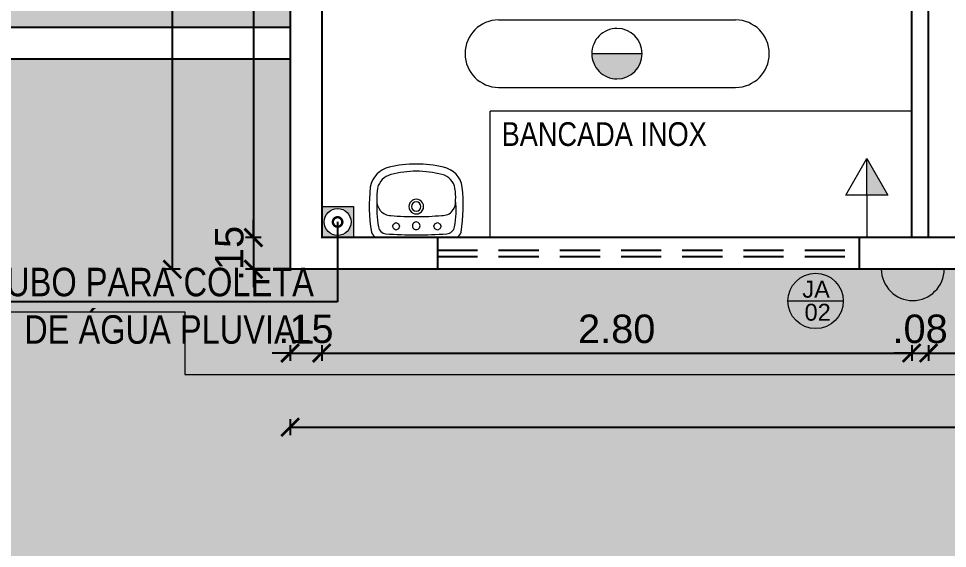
# Model space of a CAD drawing. Header units: inches. Extents: x 44782 to 44933, y 6798 to 6838.
# Drawn here: x 44792.527 to 44796.935, y 6813.56 to 6816.073 of the extents above; entities that cross this region are included whole.
import ezdxf
from ezdxf import colors
from ezdxf.entities.mleader import LeaderData, LeaderLine
from ezdxf.math import Vec2, Vec3

# ---------------------------------------------------------------- set-up
doc = ezdxf.new("R2010")
doc.units = ezdxf.units.IN
doc.header["$MEASUREMENT"] = 0
doc.linetypes.add('HIDDEN', pattern=[9.525, 6.35, -3.175])
doc.layers.get('Defpoints').update_dxf_attribs({"color": 250})
for name, color, linetype, lineweight in [('at_Entity', 7, 'Continuous', 9), ('at_Text', 7, 'Continuous', 9), ('at_Text @ 75', 7, 'Continuous', 9)]:
    doc.layers.add(name, color=color, linetype=linetype, lineweight=lineweight)
for name, color, linetype in [('BASCULANTE', 1, 'Continuous'), ('COTAS', 7, 'Continuous'), ('H. PAVER CINZA 1', 252, 'Continuous'), ('LAMPADAS', 5, 'Continuous'), ('Layout_Equipamentos', 7, 'Continuous'), ('PAREDE', 4, 'Continuous'), ('PAREDES', 4, 'Continuous'), ('TEXTO01', 7, 'Continuous'), ('TUBO DE COLETA', 7, 'Continuous')]:
    doc.layers.add(name, color=color, linetype=linetype)
doc.layers.add('TOMADAS', color=150, linetype='Continuous', true_color=0x007fff)
doc.styles.add('0.15 - Texto Mínimo', font='ARIALN.TTF', dxfattribs={"height": 0.0015})
doc.styles.add('ARIAL', font='ARIALN.TTF', dxfattribs={"height": 0.18})
doc.styles.add('Fonte 02', font='ARIALUNI.TTF')
doc.styles.add('TEXTO1', font='swissko.ttf', dxfattribs={"width": 0.6, "height": 0.1})
doc.dimstyles.new('Esc 1-75', dxfattribs={"dimscale": 0.75, "dimtxt": 0.18, "dimasz": 0.1125, "dimexe": 0.05, "dimexo": 0.05, "dimgap": 0.06, "dimtad": 1, "dimzin": 4, "dimdsep": 46, "dimtxsty": 'Fonte 02', "dimblk": 'ARCHTICK', "dimcen": 0, "dimclrd": 250, "dimclre": 250, "dimadec": 0, "dimazin": 1, "dimtfac": 1, "dimtix": 1, "dimtmove": 1, "dimatfit": 3, "dimldrblk": 'ARCHTICK', "dimfxl": 0, "dimarcsym": 0})

# ---------------------------------------------------------------- blocks, each defined once
blk = doc.blocks.new('A$C2B7D2525')
at = {"layer": 'at_Entity', "true_color": 0x007fff}
h = blk.add_hatch(color=150, dxfattribs=at)
h.dxf.hatch_style = 1
h.paths.add_polyline_path([(0.723, 0.2795, 0.414214), (0.6034, 0.1599, 0.002212), (0.6034, 0.1588), (0.8427, 0.1588, 0.002212), (0.8427, 0.1599, 0.414214)])
at = {"layer": 'at_Entity', "color": 150, "true_color": 0x007fff}
for p, q in [((1.2852, 0.3197), (0.1609, 0.3197)), ((0.7241, 0.1588), (0.6034, 0.1588)), ((0.8427, 0.1588), (0.6034, 0.1588)), ((0.8427, 0.1588), (0.7241, 0.1588)), ((0.8427, 0.1588), (0.7241, 0.1588)), ((1.2852, 0), (0.1609, 0))]:
    blk.add_line(p, q, dxfattribs=at)
for centre, radius, start, end in [((0.1599, 0.1599), 0.1599, 90, 180), ((1.2841, 0.1599), 0.1599, 0.0027, 90), ((0.723, 0.1599), 0.1196, 90, 180), ((0.723, 0.1599), 0.1196, 360, 90), ((0.1599, 0.1599), 0.1599, 180, 270), ((0.723, 0.1599), 0.1196, 180, 270), ((0.723, 0.1599), 0.1196, 270, 0), ((1.2841, 0.1599), 0.1599, 270.0054, 0.0027)]:
    blk.add_arc(centre, radius, start, end, dxfattribs=at)
blk = doc.blocks.new('A$C3E1E0E25')
at = {"linetype": 'HIDDEN'}
h = blk.add_hatch(color=7, dxfattribs=at)
h.dxf.hatch_style = 1
h.paths.add_polyline_path([(0.1503, 0.1482), (0, 0.1482), (0, 0), (0.1503, 0)])
h.paths.add_polyline_path([(0.0116, 0.0741, -1), (0.1388, 0.0741, -1)], flags=16)
at = {"layer": 'at_Entity'}
blk.add_lwpolyline([(0, 0.1482), (0.1503, 0.1482), (0.1503, 0), (0, 0)], close=True, dxfattribs=at)
blk.add_circle((0.0752, 0.0741), 0.0636, dxfattribs=at)
blk = doc.blocks.new('_DotSmall')
at = {"color": 0, "linetype": 'ByBlock', "const_width": 0.5}
blk.add_lwpolyline([(-0.0625, 0, 1), (0.0625, 0, 1)], format="xyb", close=True, dxfattribs=at)
blk = doc.blocks.new('A$C1ECA369E')
at = {"layer": 'at_Entity', "true_color": 0x007fff}
h = blk.add_hatch(color=150, dxfattribs=at)
h.dxf.hatch_style = 1
h.paths.add_polyline_path([(0.1736, 0), (0.1736, 0.0995), (0, 0.0995)])
at = {"layer": 'at_Entity', "color": 150, "true_color": 0x007fff}
for p, q in [((0.1736, 0.199), (0, 0.0995)), ((0.1736, 0), (0.1736, 0.199)), ((0, 0.0995), (0.1736, 0)), ((0.1736, 0.0995), (0, 0.0995)), ((0.1736, 0.0995), (0.3748, 0.0995))]:
    blk.add_line(p, q, dxfattribs=at)
blk = doc.blocks.new('new block12')
at = {"layer": 'at_Entity', "color": 0}
for p, q in [((-0.1143, 0.055), (-0.1079, 0.0656)), ((-0.1079, 0.0423), (-0.1143, 0.055)), ((-0.1079, 0.0656), (-0.0973, 0.0719)), ((-0.0973, 0.0719), (-0.0846, 0.0656)), ((-0.0846, 0.0656), (-0.0804, 0.055)), ((-0.0804, 0.055), (-0.0846, 0.0423)), ((0.0825, 0.055), (0.0868, 0.0656)), ((0.0868, 0.0423), (0.0825, 0.055)), ((0.0868, 0.0656), (0.0995, 0.0719)), ((0.0995, 0.0719), (0.11, 0.0656)), ((0.11, 0.0656), (0.1164, 0.055)), ((0.1164, 0.055), (0.11, 0.0423)), ((-0.1904, 0), (0, 0)), ((-0.0973, 0.036), (-0.1079, 0.0423)), ((-0.0846, 0.0423), (-0.0973, 0.036)), ((-0.0635, 0), (0.1248, 0)), ((0, 0), (0.1926, 0)), ((0.0995, 0.036), (0.0868, 0.0423)), ((0.11, 0.0423), (0.0995, 0.036))]:
    blk.add_line(p, q, dxfattribs=at)
for centre, radius, start, end in [((-0.1037, 0.2192), 0.1175, 102.514, 169.9443), ((-0.0119, -0.1249), 0.4735, 88.698, 104.4219), ((0.0138, -0.2613), 0.5766, 91.3524, 103.5038), ((0.0099, -0.1255), 0.4741, 75.6368, 91.3415), ((-0.0133, -0.2572), 0.5725, 76.4579, 88.6966), ((0.1075, 0.2249), 0.1107, 7.7196, 79.5925), ((-0.1021, 0.2163), 0.0847, 102.9461, 167.2809), ((0.1052, 0.222), 0.0784, 8.4194, 78.3837), ((0.5296, 0.1532), 0.7539, 173.4134, 189.6929), ((0.1228, 0.188), 0.311, 171.3221, 181.8265), ((-0.1329, 0.1882), 0.3189, 357.9946, 8.1696), ((-0.5309, 0.1535), 0.7531, 350.2791, 6.5765), ((0.4249, 0.1494), 0.6136, 177.3231, 189.2415), ((-0.1166, 0.1739), 0.0716, 176.6025, 219.5997), ((-0.0011, 0.1471), 0.0349, 90, 149.9929), ((-0.0011, 0.1471), 0.0349, 29.9968, 89.9993), ((0.1078, 0.1732), 0.0781, 324.6525, 2.8394), ((-0.2623, 0.1317), 0.4504, 349.782, 5.7972), ((-0.0011, 0.1471), 0.0349, 150.0032, 209.9968), ((-0.0011, 0.1471), 0.0222, 90, 180), ((-0.0011, 0.1471), 0.0222, 180, 270), ((-0.0011, 0.1471), 0.0222, 360, 90), ((-0.0011, 0.1471), 0.0222, 270.0097, 360), ((-0.0011, 0.1471), 0.0349, 330.0032, 29.9968), ((-0.1209, 0.1714), 0.0667, 220.3438, 269.4487), ((0.0021, 1.5743), 1.4748, 265.1896, 269.9391), ((-0.0011, 0.1471), 0.0349, 209.9968, 269.9993), ((-0.0011, 0.1471), 0.0349, 270, 329.9929), ((-0.001, 1.4521), 1.3526, 270.0208, 275.0951), ((0.1226, 0.1679), 0.0631, 266.7732, 320.7547), ((-0.1427, 0.0567), 0.0385, 188.7558, 265.6127), ((-0.0011, 0.0561), 0.018, 150.0128, 209.9872), ((-0.0011, 0.0561), 0.018, 90, 150.0398), ((-0.0011, 0.0561), 0.018, 210.0191, 270.0367), ((-0.001, 0.0561), 0.018, 30.0191, 90.0367), ((-0.0011, 0.0561), 0.018, 270, 330.0398), ((-0.0011, 0.0561), 0.018, 330.0128, 29.9872), ((0.1414, 0.0585), 0.0402, 273.114, 350.3928), ((-0.1647, 0.0446), 0.0522, 200.5417, 238.93), ((-0.0074, 1.7284), 1.7156, 265.3753, 270.2103), ((-0.0011, 1.8918), 1.879, 270, 274.4144), ((0.1736, 0.034), 0.0386, 297.8673, 348.5693)]:
    blk.add_arc(centre, radius, start, end, dxfattribs=at)
blk = doc.blocks.new('_ARCHTICK')
at = {"color": 0, "linetype": 'ByBlock', "const_width": 0.15}
blk.add_lwpolyline([(-0.5, -0.5), (0.5, 0.5)], dxfattribs=at)
blk = doc.blocks.new('*D88')
at = {"layer": 'at_Text', "color": 250, "lineweight": -2, "transparency": 16777216}
for p, q in [((44793.679, 6818.5318), (44793.604, 6818.5318)), ((44793.6415, 6818.5318), (44793.6415, 6815.0339)), ((44793.679, 6815.0339), (44793.604, 6815.0339))]:
    blk.add_line(p, q, dxfattribs=at)
at = {"layer": 'Defpoints', "color": 0, "transparency": 16777216}
for p in [(44793.9658, 6818.5318), (44793.6415, 6815.0339), (44793.9658, 6815.0339)]:
    blk.add_point(p, dxfattribs=at)
at = {"layer": 'at_Text', "color": 250, "lineweight": -2, "transparency": 16777216, "xscale": 0.084375, "yscale": 0.084375, "zscale": 0.084375}
for p, rotation in [((44793.6415, 6818.5318), 90), ((44793.6415, 6815.0339), 270)]:
    blk.add_blockref('_ARCHTICK', p, dxfattribs=dict(at, rotation=rotation))
at = {"layer": 'at_Text', "color": 0, "transparency": 16777216, "insert": (44793.5276, 6816.7828), "char_height": 0.135, "attachment_point": 5, "rotation": 90, "style": 'Fonte 02'}
blk.add_mtext('3.50', dxfattribs=at)
blk = doc.blocks.new('*D89')
at = {"layer": 'at_Text', "color": 250, "lineweight": -2, "transparency": 16777216}
for p, q in [((44793.6415, 6815.0339), (44793.6415, 6815.1183)), ((44793.679, 6815.0339), (44793.604, 6815.0339)), ((44793.6415, 6815.0339), (44793.6415, 6814.8837)), ((44793.679, 6814.8837), (44793.604, 6814.8837)), ((44793.6415, 6814.8837), (44793.6415, 6814.7993))]:
    blk.add_line(p, q, dxfattribs=at)
at = {"layer": 'Defpoints', "color": 0, "transparency": 16777216}
for p in [(44793.9658, 6815.0339), (44793.6415, 6814.8837), (44793.8156, 6814.8837)]:
    blk.add_point(p, dxfattribs=at)
at = {"layer": 'at_Text', "color": 250, "lineweight": -2, "transparency": 16777216, "xscale": 0.084375, "yscale": 0.084375, "zscale": 0.084375}
for p, rotation in [((44793.6415, 6815.0339), 270), ((44793.6415, 6814.8837), 90)]:
    blk.add_blockref('_ARCHTICK', p, dxfattribs=dict(at, rotation=rotation))
at = {"layer": 'at_Text', "color": 0, "transparency": 16777216, "insert": (44793.5276, 6814.9588), "char_height": 0.135, "attachment_point": 5, "rotation": 90, "style": 'Fonte 02'}
blk.add_mtext('.15', dxfattribs=at)
blk = doc.blocks.new('*D90')
at = {"layer": 'at_Text', "color": 250, "lineweight": -2, "transparency": 16777216}
for p, q in [((44793.294, 6824.4821), (44793.219, 6824.4821)), ((44793.2565, 6824.4821), (44793.2565, 6814.8837)), ((44793.294, 6814.8837), (44793.219, 6814.8837))]:
    blk.add_line(p, q, dxfattribs=at)
at = {"layer": 'Defpoints', "color": 0, "transparency": 16777216}
for p in [(44793.8156, 6824.4821), (44793.2565, 6814.8837), (44793.8156, 6814.8837)]:
    blk.add_point(p, dxfattribs=at)
at = {"layer": 'at_Text', "color": 250, "lineweight": -2, "transparency": 16777216, "xscale": 0.084375, "yscale": 0.084375, "zscale": 0.084375}
for p, rotation in [((44793.2565, 6824.4821), 90), ((44793.2565, 6814.8837), 270)]:
    blk.add_blockref('_ARCHTICK', p, dxfattribs=dict(at, rotation=rotation))
at = {"layer": 'at_Text', "color": 0, "transparency": 16777216, "insert": (44793.1425, 6819.6829), "char_height": 0.135, "attachment_point": 5, "rotation": 90, "style": 'Fonte 02'}
blk.add_mtext('9.60', dxfattribs=at)
blk = doc.blocks.new('*D91')
at = {"layer": 'at_Text', "color": 250, "lineweight": -2, "transparency": 16777216}
for p, q in [((44793.8156, 6814.5241), (44793.8156, 6814.4491)), ((44793.9658, 6814.5241), (44793.9658, 6814.4491)), ((44793.8156, 6814.4866), (44793.7312, 6814.4866)), ((44793.8156, 6814.4866), (44793.9658, 6814.4866)), ((44793.9658, 6814.4866), (44794.0502, 6814.4866))]:
    blk.add_line(p, q, dxfattribs=at)
at = {"layer": 'Defpoints', "color": 0, "transparency": 16777216}
for p in [(44793.8156, 6815.2396), (44793.9658, 6815.2396), (44793.9658, 6814.4866)]:
    blk.add_point(p, dxfattribs=at)
at = {"layer": 'at_Text', "color": 250, "lineweight": -2, "transparency": 16777216, "xscale": 0.084375, "yscale": 0.084375, "zscale": 0.084375}
blk.add_blockref('_ARCHTICK', (44793.8156, 6814.4866), dxfattribs=at)
at = {"layer": 'at_Text', "color": 250, "lineweight": -2, "transparency": 16777216, "xscale": 0.084375, "yscale": 0.084375, "zscale": 0.084375, "rotation": 180}
blk.add_blockref('_ARCHTICK', (44793.9658, 6814.4866), dxfattribs=at)
at = {"layer": 'at_Text', "color": 0, "transparency": 16777216, "insert": (44793.8907, 6814.6005), "char_height": 0.135, "attachment_point": 5, "style": 'Fonte 02'}
blk.add_mtext('.15', dxfattribs=at)
blk = doc.blocks.new('*D92')
at = {"layer": 'at_Text', "color": 250, "lineweight": -2, "transparency": 16777216}
for p, q in [((44793.9658, 6814.5241), (44793.9658, 6814.4491)), ((44796.7656, 6814.5241), (44796.7656, 6814.4491)), ((44793.9658, 6814.4866), (44796.7656, 6814.4866))]:
    blk.add_line(p, q, dxfattribs=at)
at = {"layer": 'Defpoints', "color": 0, "transparency": 16777216}
for p in [(44793.9658, 6815.2396), (44796.7656, 6815.0339), (44796.7656, 6814.4866)]:
    blk.add_point(p, dxfattribs=at)
at = {"layer": 'at_Text', "color": 250, "lineweight": -2, "transparency": 16777216, "xscale": 0.084375, "yscale": 0.084375, "zscale": 0.084375, "rotation": 180}
blk.add_blockref('_ARCHTICK', (44793.9658, 6814.4866), dxfattribs=at)
at = {"layer": 'at_Text', "color": 250, "lineweight": -2, "transparency": 16777216, "xscale": 0.084375, "yscale": 0.084375, "zscale": 0.084375}
blk.add_blockref('_ARCHTICK', (44796.7656, 6814.4866), dxfattribs=at)
at = {"layer": 'at_Text', "color": 0, "transparency": 16777216, "insert": (44795.3657, 6814.6005), "char_height": 0.135, "attachment_point": 5, "style": 'Fonte 02'}
blk.add_mtext('2.80', dxfattribs=at)
blk = doc.blocks.new('*D93')
at = {"layer": 'at_Text', "color": 250, "lineweight": -2, "transparency": 16777216}
for p, q in [((44796.7656, 6814.5241), (44796.7656, 6814.4491)), ((44796.8456, 6814.5241), (44796.8456, 6814.4491)), ((44796.7656, 6814.4866), (44796.6812, 6814.4866)), ((44796.7656, 6814.4866), (44796.8456, 6814.4866)), ((44796.8456, 6814.4866), (44796.9299, 6814.4866))]:
    blk.add_line(p, q, dxfattribs=at)
at = {"layer": 'Defpoints', "color": 0, "transparency": 16777216}
for p in [(44796.7656, 6815.0339), (44796.8456, 6815.0339), (44796.8456, 6814.4866)]:
    blk.add_point(p, dxfattribs=at)
at = {"layer": 'at_Text', "color": 250, "lineweight": -2, "transparency": 16777216, "xscale": 0.084375, "yscale": 0.084375, "zscale": 0.084375}
blk.add_blockref('_ARCHTICK', (44796.7656, 6814.4866), dxfattribs=at)
at = {"layer": 'at_Text', "color": 250, "lineweight": -2, "transparency": 16777216, "xscale": 0.084375, "yscale": 0.084375, "zscale": 0.084375, "rotation": 180}
blk.add_blockref('_ARCHTICK', (44796.8456, 6814.4866), dxfattribs=at)
at = {"layer": 'at_Text', "color": 0, "transparency": 16777216, "insert": (44796.8056, 6814.6005), "char_height": 0.135, "attachment_point": 5, "style": 'Fonte 02'}
blk.add_mtext('.08', dxfattribs=at)
blk = doc.blocks.new('*D94')
at = {"layer": 'at_Text', "color": 250, "lineweight": -2, "transparency": 16777216}
for p, q in [((44796.8456, 6814.5241), (44796.8456, 6814.4491)), ((44799.6453, 6814.5241), (44799.6453, 6814.4491)), ((44796.8456, 6814.4866), (44799.6453, 6814.4866))]:
    blk.add_line(p, q, dxfattribs=at)
at = {"layer": 'Defpoints', "color": 0, "transparency": 16777216}
for p in [(44796.8456, 6815.0339), (44799.6453, 6815.0339), (44799.6453, 6814.4866)]:
    blk.add_point(p, dxfattribs=at)
at = {"layer": 'at_Text', "color": 250, "lineweight": -2, "transparency": 16777216, "xscale": 0.084375, "yscale": 0.084375, "zscale": 0.084375, "rotation": 180}
blk.add_blockref('_ARCHTICK', (44796.8456, 6814.4866), dxfattribs=at)
at = {"layer": 'at_Text', "color": 250, "lineweight": -2, "transparency": 16777216, "xscale": 0.084375, "yscale": 0.084375, "zscale": 0.084375}
blk.add_blockref('_ARCHTICK', (44799.6453, 6814.4866), dxfattribs=at)
at = {"layer": 'at_Text', "color": 0, "transparency": 16777216, "insert": (44798.2454, 6814.6005), "char_height": 0.135, "attachment_point": 5, "style": 'Fonte 02'}
blk.add_mtext('2.80', dxfattribs=at)
blk = doc.blocks.new('*D100')
at = {"layer": 'at_Text', "color": 250, "lineweight": -2, "transparency": 16777216}
for p, q in [((44793.8156, 6814.1723), (44793.8156, 6814.0973)), ((44806.713, 6814.1723), (44806.713, 6814.0973)), ((44793.8156, 6814.1348), (44806.713, 6814.1348))]:
    blk.add_line(p, q, dxfattribs=at)
at = {"layer": 'Defpoints', "color": 0, "transparency": 16777216}
for p in [(44793.8156, 6814.8837), (44806.713, 6814.8516), (44806.713, 6814.1348)]:
    blk.add_point(p, dxfattribs=at)
at = {"layer": 'at_Text', "color": 250, "lineweight": -2, "transparency": 16777216, "xscale": 0.084375, "yscale": 0.084375, "zscale": 0.084375, "rotation": 180}
blk.add_blockref('_ARCHTICK', (44793.8156, 6814.1348), dxfattribs=at)
at = {"layer": 'at_Text', "color": 250, "lineweight": -2, "transparency": 16777216, "xscale": 0.084375, "yscale": 0.084375, "zscale": 0.084375}
blk.add_blockref('_ARCHTICK', (44806.713, 6814.1348), dxfattribs=at)
at = {"layer": 'at_Text', "color": 0, "transparency": 16777216, "insert": (44800.2643, 6814.2488), "char_height": 0.135, "attachment_point": 5, "style": 'Fonte 02'}
blk.add_mtext('12.90', dxfattribs=at)

msp = doc.modelspace()

# ---------------------------------------------------------------- hatches: boundary and pattern name
h = msp.add_hatch(color=68)
h.dxf.hatch_style = 1
edge = h.paths.add_edge_path()
edge.add_line((44804.5631, 6814.3843), (44793.3162, 6814.3843))
edge.add_line((44793.3162, 6814.3843), (44793.3162, 6814.6824))
edge.add_line((44793.3162, 6814.6824), (44792.4655, 6814.6824))
edge.add_line((44792.4655, 6814.6824), (44792.4655, 6803.6368))
edge.add_line((44792.4655, 6803.6368), (44798.162, 6803.6368))
edge.add_arc((44810.7857, 6795.555), 14.9892, 139.77719, 147.37243, ccw=False)
edge.add_line((44799.3409, 6805.2344), (44796.5199, 6805.2344))
edge.add_line((44796.5199, 6805.2344), (44796.5199, 6809.8347))
edge.add_line((44796.5199, 6809.8347), (44801.1181, 6809.8347))
edge.add_line((44801.1181, 6809.8347), (44801.1181, 6807.0098))
edge.add_arc((44810.7857, 6795.555), 14.9892, 114.5284, 130.16374, ccw=False)
edge.add_line((44804.5631, 6809.1914), (44804.5631, 6814.3843))
at = {"layer": 'H. PAVER CINZA 1'}
for points in [[(44814.2102, 6836.2284), (44804.7133, 6836.2284), (44804.7133, 6830.4791), (44804.7133, 6825.0302), (44793.3162, 6825.0302), (44793.3162, 6816.0327), (44793.8156, 6816.0327), (44793.8156, 6815.8824), (44793.3162, 6815.8824), (44793.3162, 6814.3843), (44804.5631, 6814.3843), (44804.5631, 6809.4856), (44805.0625, 6809.4856), (44805.0625, 6813.3834), (44806.713, 6813.3834), (44806.713, 6814.8837), (44793.8156, 6814.8837), (44793.8156, 6818.682), (44795.3645, 6818.682), (44795.3645, 6820.6817), (44793.8156, 6820.6817), (44793.8156, 6824.4821), (44805.2127, 6824.4821), (44805.2127, 6830.9785), (44805.2127, 6834.8784), (44813.7108, 6834.8784), (44813.7108, 6826.431), (44810.8605, 6826.431), (44810.8605, 6824.4821), (44826.9553, 6824.4821), (44826.9553, 6818.682), (44826.9553, 6815.4233), (44827.4568, 6815.4233), (44827.4568, 6825.0302), (44814.2102, 6825.0302)], [(44793.3162, 6819.3824), (44793.3162, 6816.0327), (44792.0655, 6816.0327), (44792.0655, 6818.1824), (44785.4655, 6818.1824), (44785.4655, 6819.3824)], [(44793.3162, 6815.8824), (44793.3162, 6814.6824), (44786.6655, 6814.6824), (44786.6655, 6803.6368), (44785.4655, 6803.6368), (44785.4655, 6815.8824)]]:
    msp.add_hatch(color=256, dxfattribs=at).paths.add_polyline_path(points)

# ---------------------------------------------------------------- linework, layer by layer
at = {"layer": 'at_Entity', "color": 7}
for p in [(44794.7656, 6815.0339), (44796.7656, 6815.6331)]:
    msp.add_line(p, (44794.7656, 6815.6331), dxfattribs=at)
at = {"layer": 'at_Entity', "color": 150, "true_color": 0x007fff}
msp.add_line((44796.6215, 6814.8837), (44796.922, 6814.8837), dxfattribs=at)
at = {"layer": 'at_Entity', "color": 0}
for p, q in [((44793.3162, 6814.6824), (44793.3162, 6814.3843)), ((44793.3162, 6814.3843), (44804.5631, 6814.3843))]:
    msp.add_line(p, q, dxfattribs=at)
at = {"layer": 'at_Entity', "color": 150, "true_color": 0x007fff}
for start, end in [(180.0055, 270.0028), (270.0028, 0)]:
    msp.add_arc((44796.7707, 6814.8847), 0.1492, start, end, dxfattribs=at)
at = {"layer": 'at_Text'}
msp.add_line((44786.6655, 6814.6824), (44793.3162, 6814.6824), dxfattribs=at)
at = {"layer": 'BASCULANTE', "linetype": 'HIDDEN', "ltscale": 0.03}
for p, q in [((44794.516, 6814.8837), (44794.516, 6815.0339)), ((44796.5157, 6815.0339), (44796.5157, 6814.8837)), ((44794.5149, 6814.974), (44796.5157, 6814.974)), ((44794.5149, 6814.9437), (44796.5157, 6814.9437))]:
    msp.add_line(p, q, dxfattribs=at)
at = {"layer": 'PAREDE', "color": 2}
for p, q in [((44796.7656, 6815.0339), (44796.7656, 6818.5318)), ((44796.8456, 6815.0339), (44796.8456, 6818.5318))]:
    msp.add_line(p, q, dxfattribs=at)
at = {"layer": 'PAREDES'}
for p, q in [((44793.8156, 6818.682), (44793.8156, 6814.8837)), ((44793.9658, 6818.5318), (44793.9658, 6815.0339)), ((44793.9658, 6818.5318), (44793.9658, 6815.0319)), ((44792.0655, 6816.0327), (44793.8156, 6816.0327)), ((44793.3162, 6816.0327), (44793.8156, 6816.0327)), ((44792.0655, 6815.8824), (44793.8156, 6815.8824)), ((44793.3162, 6815.8824), (44793.8156, 6815.8824)), ((44802.5634, 6815.0339), (44793.9658, 6815.0339)), ((44806.713, 6814.8837), (44793.8156, 6814.8837))]:
    msp.add_line(p, q, dxfattribs=at)
at = {"layer": 'TEXTO01', "lineweight": 9}
msp.add_line((44796.1781, 6814.7337), (44796.4408, 6814.7337), dxfattribs=at)
msp.add_circle((44796.3095, 6814.7337), 0.1313, dxfattribs=at)

# ---------------------------------------------------------------- block references
at = {"layer": 'LAMPADAS', "rotation": 180}
msp.add_blockref('A$C2B7D2525', (44796.0898, 6816.0662), dxfattribs=at)
at = {"layer": 'Layout_Equipamentos'}
msp.add_blockref('new block12', (44794.4154, 6815.0339), dxfattribs=at)
at = {"layer": 'TOMADAS', "xscale": -1, "rotation": 90}
msp.add_blockref('A$C1ECA369E', (44796.6519, 6815.4087), dxfattribs=at)
at = {"layer": 'TUBO DE COLETA'}
msp.add_blockref('A$C3E1E0E25', (44793.9658, 6815.0339), dxfattribs=at)

# ---------------------------------------------------------------- texts
at = {"layer": 'at_Text @ 75', "insert": (44794.8196, 6815.5812), "char_height": 0.1125, "attachment_point": 1, "style": '0.15 - Texto Mínimo'}
msp.add_mtext_dynamic_manual_height_columns('BANCADA INOX', width=1.053886, gutter_width=0.5625, heights=[0], dxfattribs=at)
at = {"layer": 'TEXTO01', "lineweight": 9, "ltscale": 0.0001, "char_height": 0.080083, "width": 0.240515, "attachment_point": 1, "style": 'TEXTO1'}
for s, insert in [('{\\fSansSerif|b0|i0|c2|p2;\\W1;JA}', (44796.2467, 6814.829)), ('{\\fSansSerif|b0|i0|c2|p2;\\W1;02}', (44796.2572, 6814.72))]:
    msp.add_mtext(s, dxfattribs=dict(at, insert=insert))

# ---------------------------------------------------------------- dimensions: what is measured, and where the dimension line sits
at = {"layer": 'at_Text'}
for base, p1, p2, picture, middle in [((44793.2565, 6814.8837), (44793.8156, 6824.4821), (44793.8156, 6814.8837), '*D90', (44793.1425, 6819.6829)), ((44793.6415, 6815.0339), (44793.9658, 6818.5318), (44793.9658, 6815.0339), '*D88', (44793.5276, 6816.7828)), ((44793.6415, 6814.8837), (44793.9658, 6815.0339), (44793.8156, 6814.8837), '*D89', (44793.5276, 6814.9588))]:
    dim = msp.add_linear_dim(base=base, p1=p1, p2=p2, angle=90, dimstyle='Esc 1-75', dxfattribs=at)
    dim.commit()
    dim.dimension.update_dxf_attribs({"geometry": picture, "text_midpoint": middle})
for base, p1, p2, picture, middle in [((44793.9658, 6814.4866), (44793.8156, 6815.2396), (44793.9658, 6815.2396), '*D91', (44793.8907, 6814.6005)), ((44796.7656, 6814.4866), (44793.9658, 6815.2396), (44796.7656, 6815.0339), '*D92', (44795.3657, 6814.6005)), ((44796.8456, 6814.4866), (44796.7656, 6815.0339), (44796.8456, 6815.0339), '*D93', (44796.8056, 6814.6005)), ((44799.6453, 6814.4866), (44796.8456, 6815.0339), (44799.6453, 6815.0339), '*D94', (44798.2454, 6814.6005)), ((44806.713, 6814.1348), (44793.8156, 6814.8837), (44806.713, 6814.8516), '*D100', (44800.2643, 6814.2488))]:
    dim = msp.add_linear_dim(base=base, p1=p1, p2=p2, dimstyle='Esc 1-75', dxfattribs=at)
    dim.commit()
    dim.dimension.update_dxf_attribs({"geometry": picture, "text_midpoint": middle})

# ---------------------------------------------------------------- leaders
at = {"layer": 'COTAS'}
ml = msp.add_multileader_mtext('Standard', dxfattribs=at)
ml.set_content('TUBO PARA COLETA\\PDE ÁGUA PLUVIAL', color=256, style='ARIAL')
ml.set_leader_properties()
ml.set_arrow_properties(name='DOTSMALL')
ml.build(insert=Vec2(0, 0))
ml.multileader.update_dxf_attribs({"text_left_attachment_type": 6, "text_right_attachment_type": 6, "dogleg_length": 0.05, "arrow_head_size": 0.09, "scale": 0.75})
ctx = ml.context
ctx.base_point, ctx.scale, ctx.char_height, ctx.arrow_head_size, ctx.landing_gap_size, ctx.plane_origin = Vec3(44792.3016, 6814.7287), 0.75, 0.135, 0.09, 0.075, Vec3(44794.041, 6815.108)
ctx.left_attachment, ctx.right_attachment, ctx.text_align_type = 6, 6, 2
notes = []
notes.append((ctx, [(0, (1, 1, 0), (44794.041, 6814.7287), (-1, 0), 0.0375, [(0, [(44794.041, 6815.108)], 0, [])])]))
ctx.mtext.insert, ctx.mtext.alignment, ctx.mtext.flow_direction = Vec3(44793.9285, 6814.8907), 3, 5
for ctx, leaders in notes:
    for number, flags, end, landing, length, lines in leaders:
        leader = LeaderData()
        leader.index, (leader.has_last_leader_line, leader.has_dogleg_vector, leader.attachment_direction) = number, flags
        leader.last_leader_point, leader.dogleg_vector, leader.dogleg_length = Vec3(end), Vec3(landing), length
        for number, points, colour, breaks in lines:
            line = LeaderLine()
            line.index, line.vertices, line.color, line.breaks = number, Vec3.list(points), colors.encode_raw_color(colour), breaks
            leader.lines.append(line)
        ctx.leaders.append(leader)

doc.saveas('drawing.dxf')
